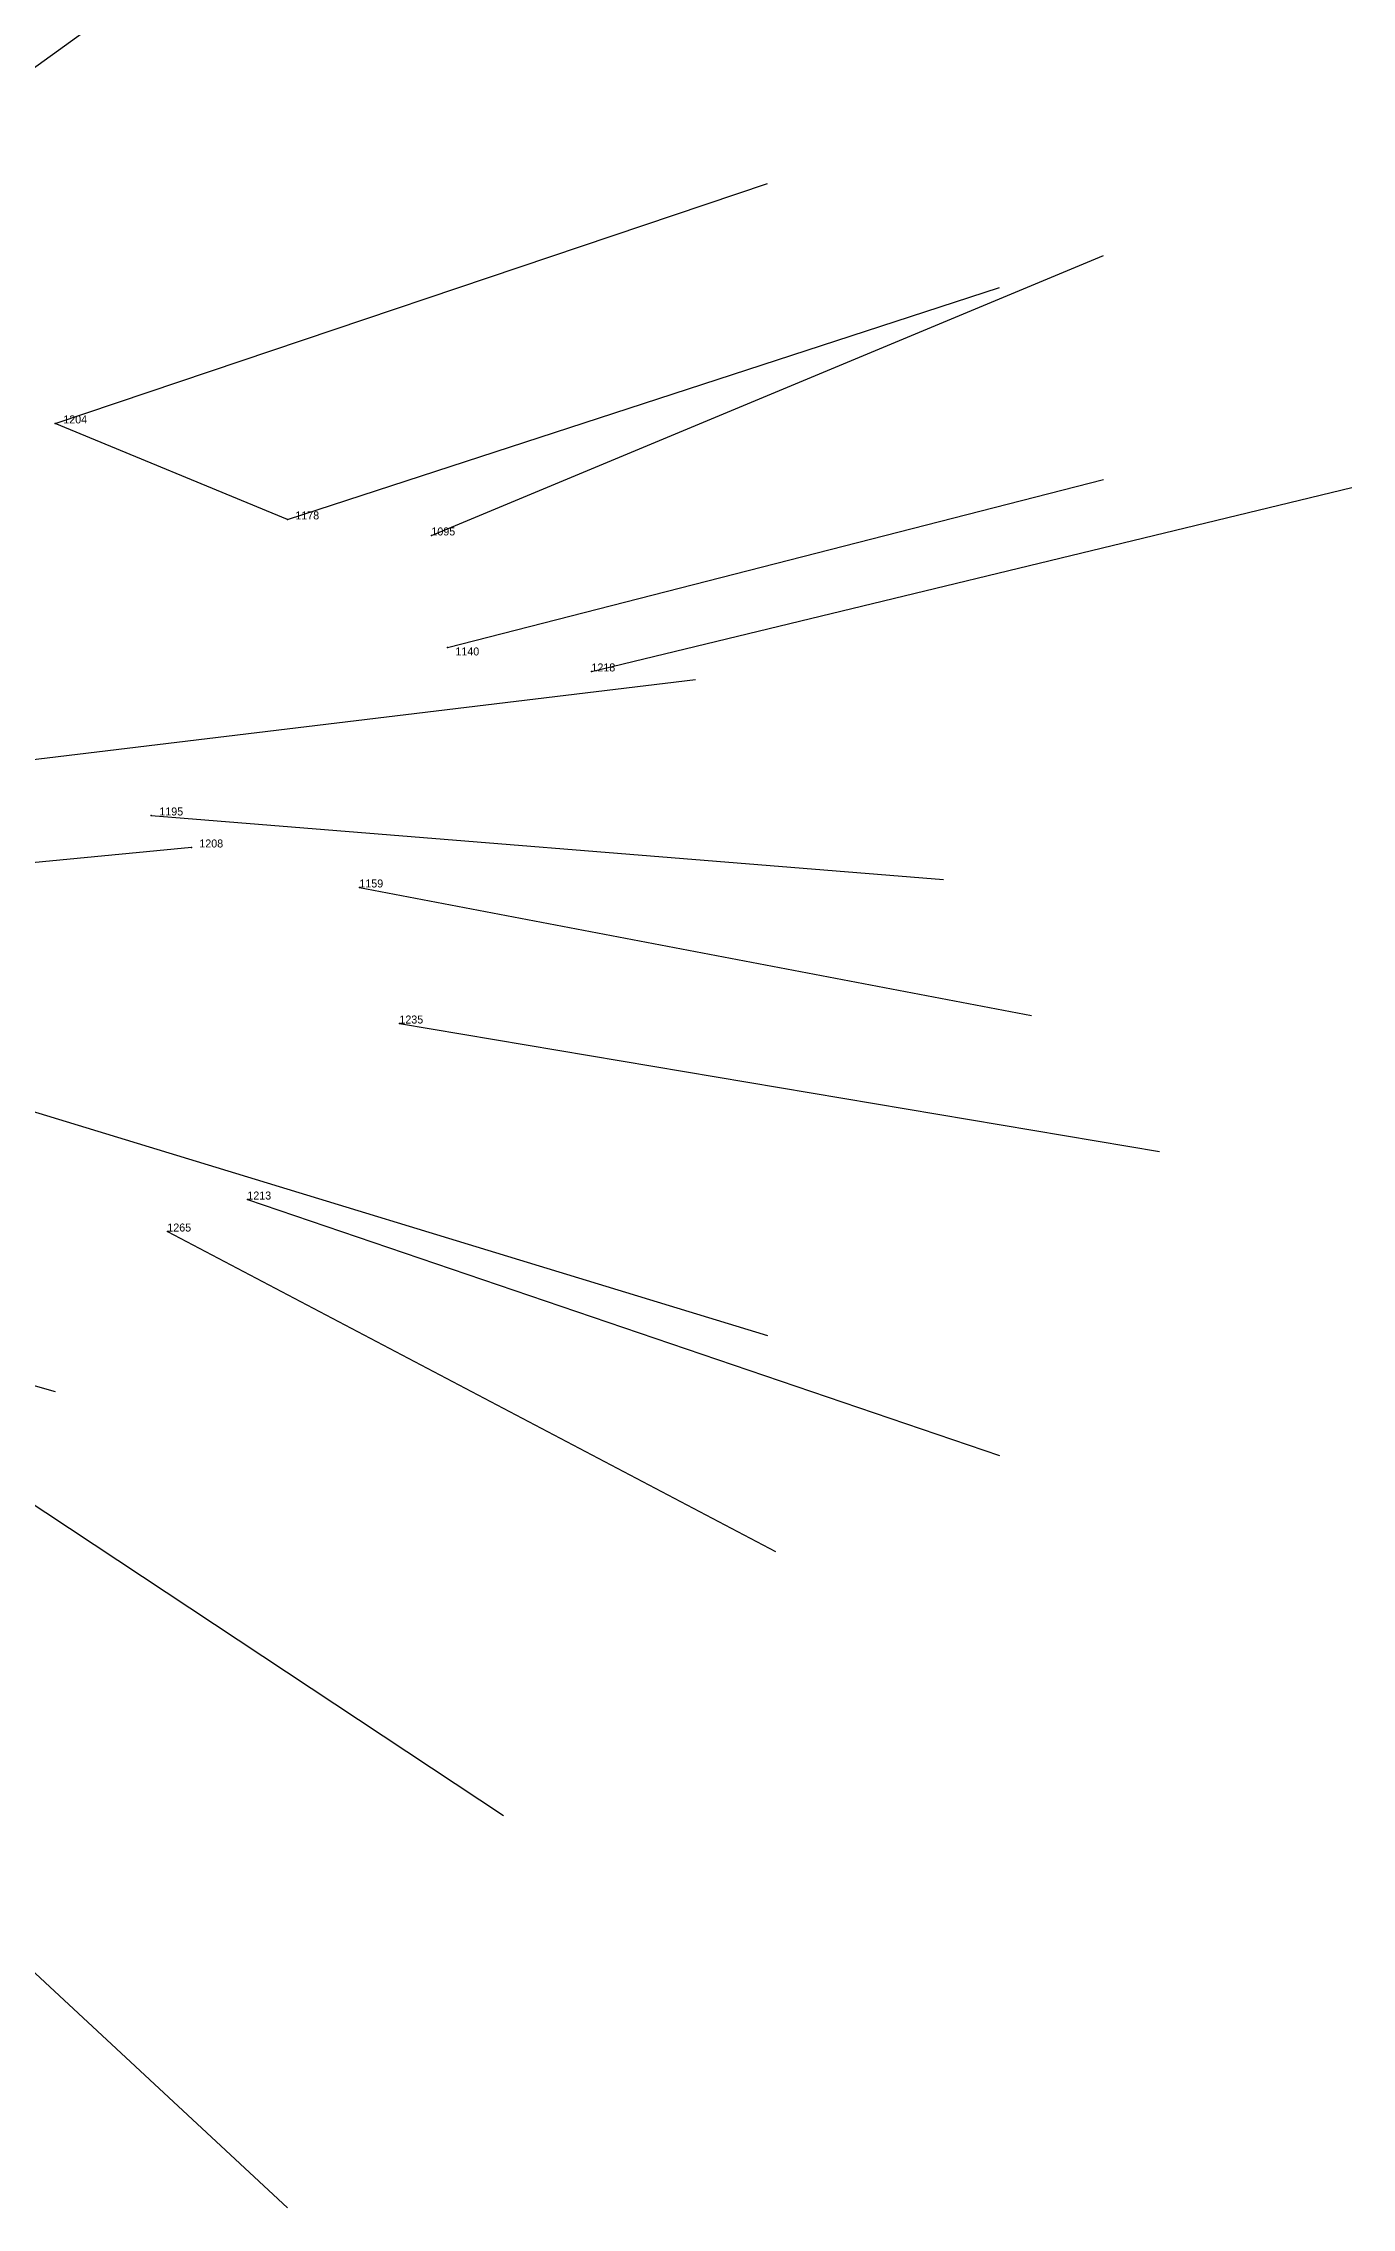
# Model space of a CAD drawing. Extents: x -747426.44 to -747424.45, y -964659.9 to -964657.28.
# Drawn here: x -747424.6155 to -747424.452, y -964658.179 to -964657.9085 of the extents above; entities that cross this region are included whole.
import ezdxf

# ---------------------------------------------------------------- set-up
doc = ezdxf.new("R2010")
doc.units = 0
for name, color, linetype in [('Facilities', 3, 'CONTINUOUS'), ('Facilities_lines', 3, 'CONTINUOUS'), ('Normals', 1, 'CONTINUOUS'), ('Source_points', 5, 'CONTINUOUS'), ('Text', 3, 'CONTINUOUS')]:
    doc.layers.add(name, color=color, linetype=linetype)

msp = doc.modelspace()

# ---------------------------------------------------------------- linework, layer by layer
at = {"layer": 'Facilities', "color": 3}
for p in [(-747424.585, -964657.968, 137.201), (-747424.567, -964657.97, 136.996), (-747424.565, -964657.984, 136.988), (-747424.547, -964657.987, 137.186), (-747424.602, -964658.005, 137.193), (-747424.597, -964658.009, 136.977), (-747424.576, -964658.014, 136.979), (-747424.571, -964658.031, 137.187), (-747424.59, -964658.053, 137.187), (-747424.6, -964658.057, 136.98)]:
    msp.add_point(p, dxfattribs=at)
at = {"layer": 'Facilities_lines', "color": 3}
msp.add_line((-747424.585, -964657.968, 137.201), (-747424.614, -964657.956, 137.207), dxfattribs=at)
at = {"layer": 'Normals', "color": 1}
for p, q in [((-747424.652, -964657.937, 137.222), (-747424.584, -964657.888, 137.277)), ((-747424.614, -964657.956, 137.207), (-747424.525, -964657.926, 137.241)), ((-747424.567, -964657.97, 136.996), (-747424.483, -964657.935, 136.954)), ((-747424.585, -964657.968, 137.201), (-747424.496, -964657.939, 137.235)), ((-747424.565, -964657.984, 136.988), (-747424.483, -964657.963, 136.935)), ((-747424.547, -964657.987, 137.186), (-747424.452, -964657.964, 137.209)), ((-747424.625, -964657.999, 137.21), (-747424.534, -964657.988, 137.25)), ((-747424.602, -964658.005, 137.193), (-747424.503, -964658.013, 137.201)), ((-747424.597, -964658.009, 136.977), (-747424.628, -964658.012, 137.072)), ((-747424.576, -964658.014, 136.979), (-747424.492, -964658.03, 136.927)), ((-747424.571, -964658.031, 137.187), (-747424.476, -964658.047, 137.213)), ((-747424.62, -964658.041, 137.194), (-747424.525, -964658.07, 137.209)), ((-747424.59, -964658.053, 137.187), (-747424.496, -964658.085, 137.197)), ((-747424.6, -964658.057, 136.98), (-747424.524, -964658.097, 136.928)), ((-747424.649, -964658.067, 136.996), (-747424.614, -964658.077, 137.089)), ((-747424.638, -964658.077, 137.204), (-747424.558, -964658.13, 137.231)), ((-747424.656, -964658.113, 137.205), (-747424.585, -964658.179, 137.23))]:
    msp.add_line(p, q, dxfattribs=at)
at = {"layer": 'Source_points', "color": 5}
msp.add_point((-747424.614, -964657.956, 137.207), dxfattribs=at)

# ---------------------------------------------------------------- texts
at = {"layer": 'Text', "color": 3}
for s, p in [('1204', (-747424.613, -964657.956, 137.207)), ('1178', (-747424.584, -964657.968, 137.201)), ('1095', (-747424.567, -964657.97, 136.996)), ('1140', (-747424.564, -964657.985, 136.988)), ('1218', (-747424.547, -964657.987, 137.186)), ('1195', (-747424.601, -964658.005, 137.193)), ('1208', (-747424.596, -964658.009, 136.977)), ('1159', (-747424.576, -964658.014, 136.979)), ('1235', (-747424.571, -964658.031, 137.187)), ('1213', (-747424.59, -964658.053, 137.187)), ('1265', (-747424.6, -964658.057, 136.98))]:
    msp.add_text(s, height=0.001, dxfattribs=at).set_placement(p)

doc.saveas('drawing.dxf')
